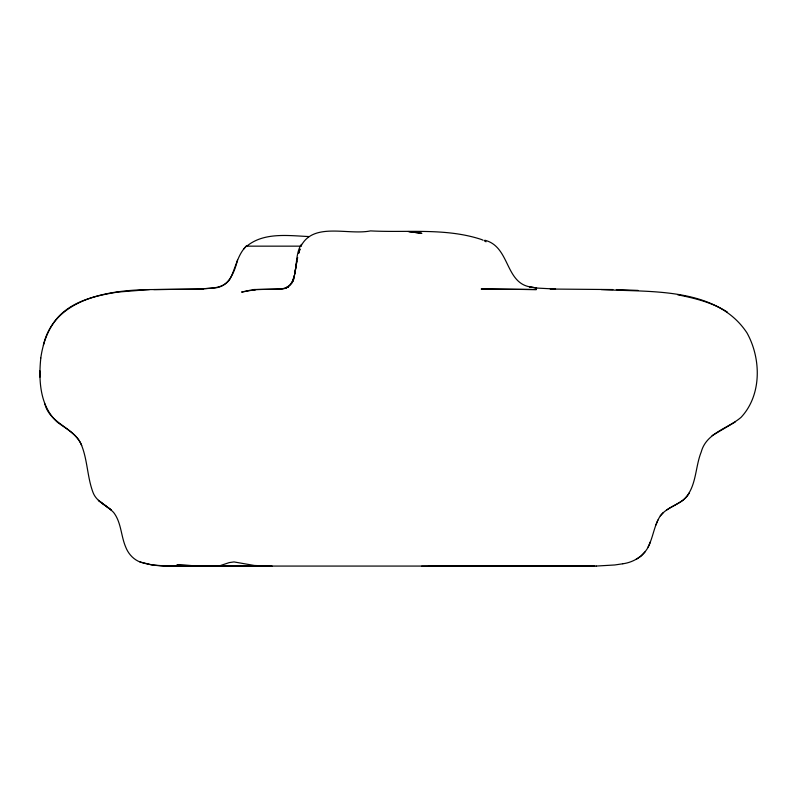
<?xml version="1.0" encoding="UTF-8"?>
<svg xmlns="http://www.w3.org/2000/svg" width="797" height="797" viewBox="0 0 797 797"><rect width="100%" height="100%" fill="white"/><g stroke="black" fill="none" stroke-linecap="round" stroke-linejoin="round"><path stroke-width="1.2" d="M209.97 566.069C186.857 564.615 162.419 569.357 139.993 561.975C133.258 559.355 128.257 553.686 125.687 547.021C120.895 535.823 121.303 522.414 113.662 512.511C107.127 505.517 96.726 502.12 93.09 492.636C87.301 477.453 87.62 460.666 81.673 445.523C77.478 434.285 66.051 428.806 57.105 421.972C39.84 406.022 38.495 380.03 40.806 358.042M40.777 358.042C42.908 343.049 48.169 328.055 58.5 316.708C73.742 300.569 96.676 295.428 117.787 292.071L149.527 289.56M301.425 244.33C291.772 257.959 301.943 288.733 278.86 289.052C287.259 289.978 294.013 283.523 294.452 275.324M293.455 279.408L292.14 282.646L294.432 275.324M299.931 249.112L298.646 253.307L299.961 249.112M43.367 345.221C54.764 296.225 113.822 289.361 155.734 289.56L202.807 289.062M622.846 563.768C635.348 562.084 646.746 553.985 650.482 541.631C653.719 533.054 655.234 523.639 660.314 515.858C666.033 508.506 675.398 505.567 682.83 500.396C696.717 488.372 694.805 467.789 701.24 451.949C706.301 432.871 727.701 428.716 741.001 417.399C761.902 395.123 761.274 358.65 747.008 332.947C716.433 286.522 649.754 292.33 601.167 289.56M301.136 246.153L246.233 246.153C237.187 255.249 235.643 268.529 229.765 279.408C222.931 289.371 209.183 288.076 198.682 289.052L203.165 289.052M237.596 259.822C234.487 272.156 228.689 287.707 213.546 287.986L198.931 289.052M655.911 524.984L657.884 520.072M648.071 547.021L650.472 541.631M300.977 246.153C313.44 221.705 348.219 235.494 370.535 230.891C407.466 232.834 445.872 227.693 481.508 239.518M243.653 249.112L246.253 246.153M660.314 515.858L663.363 512.511M645.012 551.942L641.047 556.157L636.016 559.474M246.811 246.153C263.966 232.057 288.355 235.643 308.937 236.56M666.93 509.831C674.75 504.611 684.902 501.443 689.495 492.636M285.944 287.986L288.175 286.81M622.816 563.768L614.826 564.963L596.156 566.069M153.771 289.56L201.691 289.052M214.273 566.229L219.773 565.77L229.177 562.612L233.989 561.925L254.263 565.462L271.219 566.229M470.459 566.229L535.614 566.069M421.603 566.229L530.045 566.069M428.427 566.229L594.413 566.069L173.607 566.069M550.249 289.052L555.529 289.052L535.474 287.986L536.61 287.986L529.427 286.81L536.461 287.986M638.088 290.417L616.33 289.56M727.442 312.155C712.528 302.561 694.954 298.227 677.739 294.81M735.223 421.972L712.11 435.64M81.673 445.523C74.739 427.64 49.793 423.884 44.891 403.93M139.993 561.975L152.187 564.963L166.892 566.069M503.286 566.069L596.216 566.069M172.8 566.069L272.285 566.229M192.685 566.069L260.659 566.229M230.722 566.229L166.563 566.069L199.489 566.229M210.797 566.229L183.011 566.069L204.759 566.229M177.651 566.069L203.066 566.229M551.175 289.052L612.913 289.56M408.004 231.519L421.862 233.332L409.2 231.658M529.587 286.81C505.019 282.128 509.791 246.502 484.845 240.236M481.816 239.648L483.112 240.236M484.407 240.893L484.994 241.202M485.542 241.511L486.04 241.81M39.87 370.854L39.96 377.101M296.902 261.017L294.661 274.128L296.902 261.017M297.6 257.64L297.112 259.822L297.6 257.64M288.424 286.81L285.834 287.986L288.424 286.81M249.431 290.417L241.601 292.071L255.707 289.56L253.655 289.56L279.896 289.052L256.465 289.56L249.431 290.417M492.337 289.052L481.199 289.052L536.421 289.56L492.337 289.052M98.459 500.396L111.052 509.831L98.459 500.396M205.855 566.229L177.093 564.963L205.855 566.229"/></g></svg>
